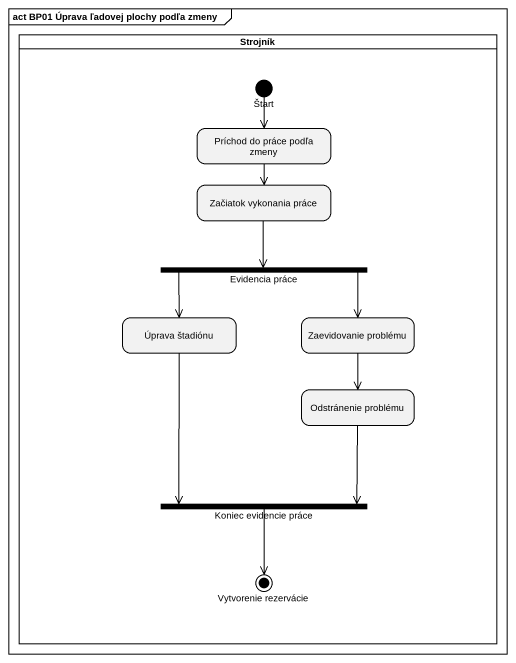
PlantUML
@startuml
mainframe act BP01 Úprava ľadovej plochy podľa zmeny
hide empty description
state Strojník <<partition>> {
  state Štart <<start>>
  state "Príchod do práce podľa zmeny" as Príchod_do_práce_podľa_zmeny
  state "Začiatok vykonania práce" as Začiatok_vykonania_práce
  state "Evidencia práce" as Evidencia_práce <<fork>>
  state "Úprava štadiónu" as Úprava_štadiónu
  state "Zaevidovanie problému" as Zaevidovanie_problému
  state "Odstránenie problému" as Odstránenie_problému
  state "Koniec evidencie práce" as Koniec_evidencie_práce <<join>>
  state "Vytvorenie rezervácie" as Vytvorenie_rezervácie <<end>>
}
Štart --> Príchod_do_práce_podľa_zmeny
Príchod_do_práce_podľa_zmeny --> Začiatok_vykonania_práce
Začiatok_vykonania_práce --> Evidencia_práce
Evidencia_práce --> Úprava_štadiónu
Evidencia_práce --> Zaevidovanie_problému
Úprava_štadiónu --> Koniec_evidencie_práce
Zaevidovanie_problému --> Odstránenie_problému
Odstránenie_problému --> Koniec_evidencie_práce
Koniec_evidencie_práce --> Vytvorenie_rezervácie
@enduml
